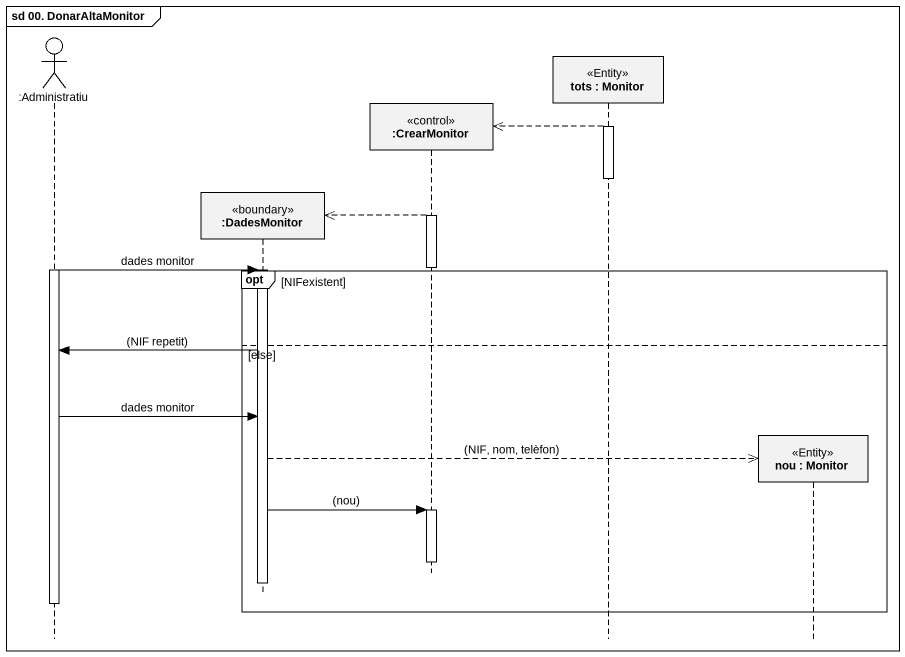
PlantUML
@startuml
mainframe sd 00. DonarAltaMonitor
hide footbox
actor ":Administratiu" as Administratiu
participant ":DadesMonitor" as DadesMonitor <<boundary>>
participant ":CrearMonitor" as CrearMonitor <<control>>
participant "tots : Monitor" as tots <<Entity>>
participant "nou : Monitor" as nou <<Entity>>

activate tots
tots -->> CrearMonitor **
deactivate tots
activate CrearMonitor
CrearMonitor -->> DadesMonitor **
deactivate CrearMonitor
activate Administratiu
Administratiu -> DadesMonitor : dades monitor
activate DadesMonitor
opt NIFexistent
else else
  DadesMonitor -> Administratiu : (NIF repetit)
  Administratiu -> DadesMonitor : dades monitor
  DadesMonitor -->> nou ** : (NIF, nom, telèfon)
  DadesMonitor -> CrearMonitor : (nou)
  activate CrearMonitor
  deactivate CrearMonitor
  deactivate DadesMonitor
  deactivate Administratiu
end
@enduml
